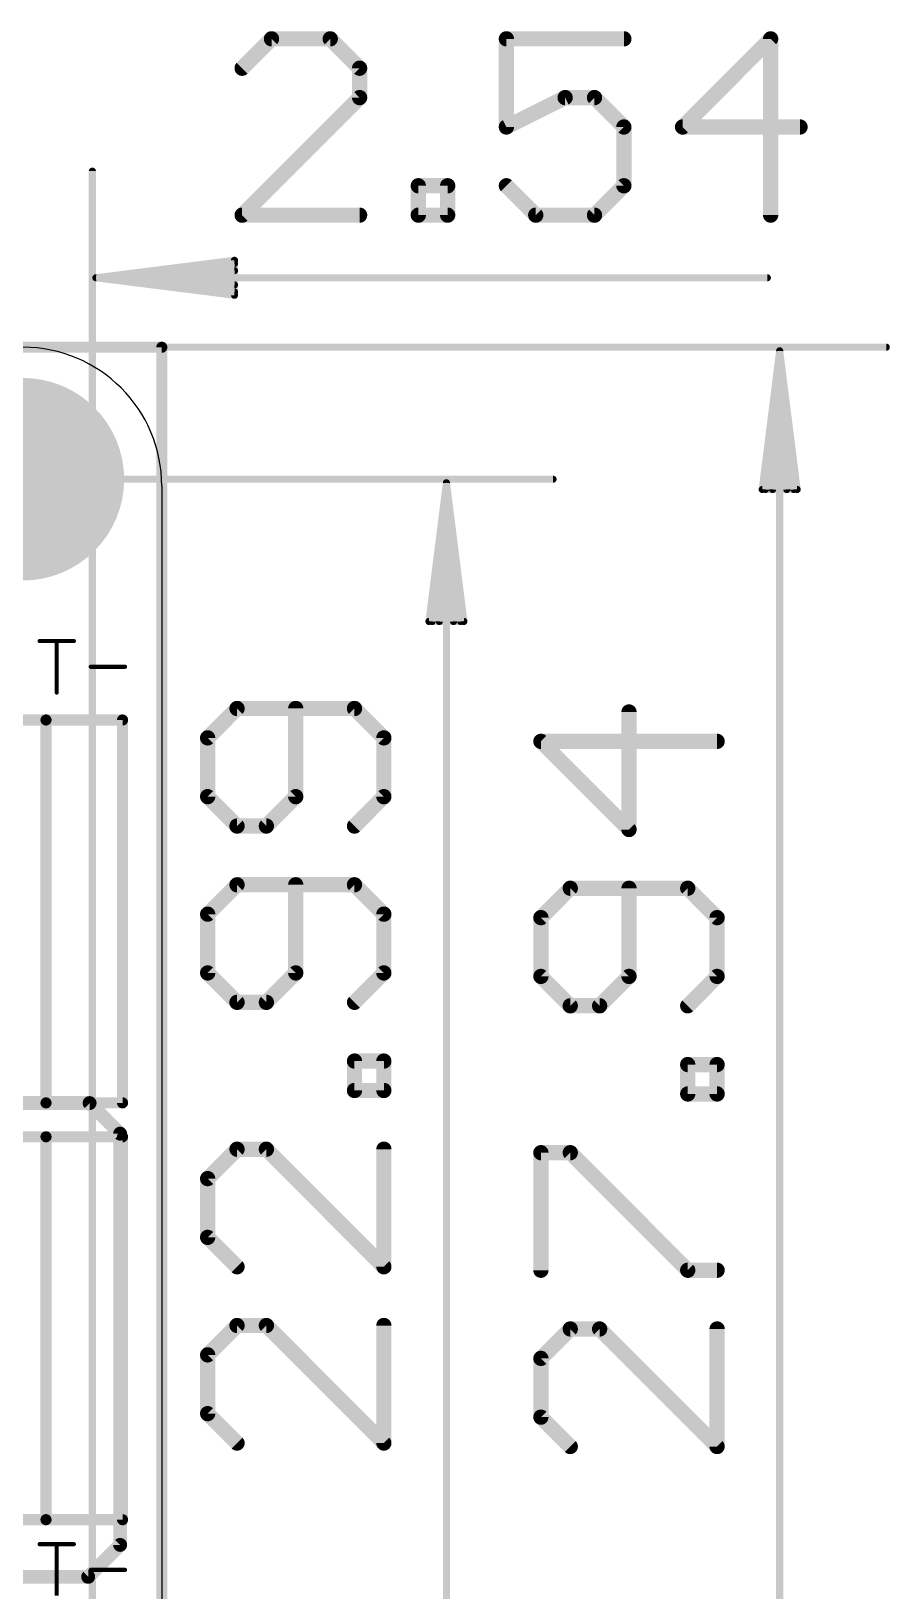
# Model space of a CAD drawing. Extents: x -5.3 to 37.4, y -14.2 to 33.7.
# Drawn here: x 21.74 to 37.45, y 5.21 to 33.72 of the extents above; entities that cross this region are included whole.
import ezdxf

# ---------------------------------------------------------------- set-up
doc = ezdxf.new("R2010")
doc.units = 0
for name, color, linetype in [('1', 12, 'CONTINUOUS'), ('16', 132, 'CONTINUOUS'), ('17', 110, 'CONTINUOUS'), ('20', 53, 'CONTINUOUS'), ('21', 40, 'CONTINUOUS'), ('47', 253, 'CONTINUOUS')]:
    doc.layers.add(name, color=color, linetype=linetype)

# ---------------------------------------------------------------- blocks, each defined once
blk = doc.blocks.new('ROUNDP')
at = {"const_width": 0.5}
blk.add_lwpolyline([(0, -0.25, 1), (0, 0.25, 1), (0, -0.25)], format="xyb", dxfattribs=at)

msp = doc.modelspace()

# ---------------------------------------------------------------- linework, layer by layer
at = {"layer": '1', "const_width": 0.254}
for points in [[(22.8092, 14.1224), (16.0274, 14.1224)], [(23.368, 13.5636), (22.8092, 14.1224)], [(23.368, 6.0452), (23.368, 13.5636)], [(22.7838, 5.461), (23.368, 6.0452)], [(18.923, 5.461), (22.7838, 5.461)]]:
    msp.add_lwpolyline(points, dxfattribs=at)
at = {"layer": '1', "const_width": 0.127}
for points in [[(22.8541, 14.1673, 1), (22.7643, 14.0775)], [(22.8092, 14.0589, 1), (22.8092, 14.1859)], [(23.4315, 13.5636, 1), (23.3045, 13.5636)], [(23.3231, 13.5187, 1), (23.4129, 13.6085)], [(23.3045, 6.0452, 1), (23.4315, 6.0452)], [(23.4129, 6.0003, 1), (23.3231, 6.0901)], [(22.7389, 5.5059, 1), (22.8287, 5.4161)], [(22.7838, 5.3975, 1), (22.7838, 5.5245)]]:
    msp.add_lwpolyline(points, format="xyb", dxfattribs=at)
at = {"layer": '16', "const_width": 0.2032}
for points in [[(0, 27.94), (24.13, 27.94)], [(24.13, 27.94), (24.13, 0)]]:
    msp.add_lwpolyline(points, dxfattribs=at)
at = {"layer": '16', "const_width": 0.1016}
for points in [[(24.1808, 27.94, 1), (24.0792, 27.94)], [(24.13, 27.8892, 1), (24.13, 27.9908)]]:
    msp.add_lwpolyline(points, format="xyb", dxfattribs=at)
at = {"layer": '20'}
msp.add_line((24.13, 25.4), (24.13, 2.54), dxfattribs=at)
msp.add_arc((21.59, 25.4), 2.54, 0, 90, dxfattribs=at)
at = {"layer": '21'}
for points, const_width in [([(21.59, 23.777, 1), (21.59, 27.277, 1), (21.59, 23.777)], 0.2032), ([(21.8947, 22.5878, 1), (21.8947, 22.5497)], 0.0381), ([(22.2272, 22.5687, 1), (22.1891, 22.5687)], 0.0381), ([(22.5217, 22.5497, 1), (22.5217, 22.5878)], 0.0381), ([(22.8302, 22.1175, 1), (22.8302, 22.0794)], 0.0381), ([(23.4572, 22.0794, 1), (23.4572, 22.1175)], 0.0381), ([(22.1891, 21.6281, 1), (22.2272, 21.6281)], 0.0381), ([(22.012, 21.1768, 1), (22.012, 21.0752)], 0.1016), ([(22.0628, 21.126, 1), (21.9612, 21.126)], 0.1016), ([(22.012, 21.0752, 1), (22.012, 21.1768)], 0.1016), ([(23.4628, 21.126, 1), (23.3612, 21.126)], 0.1016), ([(23.412, 21.0752, 1), (23.412, 21.1768)], 0.1016), ([(22.012, 14.1768, 1), (22.012, 14.0752)], 0.1016), ([(21.9612, 14.126, 1), (22.0628, 14.126)], 0.1016), ([(22.012, 14.0752, 1), (22.012, 14.1768)], 0.1016), ([(23.3612, 14.126, 1), (23.4628, 14.126)], 0.1016), ([(23.412, 14.0752, 1), (23.412, 14.1768)], 0.1016), ([(22.012, 13.5568, 1), (22.012, 13.4552)], 0.1016), ([(22.0628, 13.506, 1), (21.9612, 13.506)], 0.1016), ([(22.012, 13.4552, 1), (22.012, 13.5568)], 0.1016), ([(23.4628, 13.506, 1), (23.3612, 13.506)], 0.1016), ([(23.412, 13.4552, 1), (23.412, 13.5568)], 0.1016), ([(22.012, 6.5568, 1), (22.012, 6.4552)], 0.1016), ([(22.012, 6.4552, 1), (22.012, 6.5568)], 0.1016), ([(23.412, 6.4552, 1), (23.412, 6.5568)], 0.1016), ([(21.9612, 6.506, 1), (22.0628, 6.506)], 0.1016), ([(23.3612, 6.506, 1), (23.4628, 6.506)], 0.1016), ([(21.8947, 6.0778, 1), (21.8947, 6.0397)], 0.0381), ([(22.2272, 6.0587, 1), (22.1891, 6.0587)], 0.0381), ([(22.5217, 6.0397, 1), (22.5217, 6.0778)], 0.0381), ([(22.8302, 5.6075, 1), (22.8302, 5.5694)], 0.0381), ([(23.4572, 5.5694, 1), (23.4572, 5.6075)], 0.0381)]:
    msp.add_lwpolyline(points, format="xyb", dxfattribs=dict(at, const_width=const_width))
for points, const_width in [([(21.8947, 22.5687), (22.5217, 22.5687)], 0.0762), ([(22.2082, 21.6281), (22.2082, 22.5687)], 0.0762), ([(22.8302, 22.0984), (23.4572, 22.0984)], 0.0762), ([(22.012, 21.126), (16.412, 21.126)], 0.2032), ([(23.412, 21.126), (22.012, 21.126)], 0.2032), ([(22.012, 14.126), (22.012, 21.126)], 0.2032), ([(23.412, 14.126), (23.412, 21.126)], 0.2032), ([(16.412, 14.126), (22.012, 14.126)], 0.2032), ([(22.012, 14.126), (23.412, 14.126)], 0.2032), ([(22.012, 13.506), (16.412, 13.506)], 0.2032), ([(23.412, 13.506), (22.012, 13.506)], 0.2032), ([(22.012, 6.506), (22.012, 13.506)], 0.2032), ([(23.412, 6.506), (23.412, 13.506)], 0.2032), ([(16.412, 6.506), (22.012, 6.506)], 0.2032), ([(22.012, 6.506), (23.412, 6.506)], 0.2032), ([(21.8947, 6.0587), (22.5217, 6.0587)], 0.0762), ([(22.2082, 5.1181), (22.2082, 6.0587)], 0.0762), ([(22.8302, 5.5884), (23.4572, 5.5884)], 0.0762)]:
    msp.add_lwpolyline(points, dxfattribs=dict(at, const_width=const_width))
at = {"layer": '47'}
for points, const_width in [([(26.1369, 33.5781), (25.5997, 33.0408)], 0.2794), ([(27.2114, 33.5781), (26.1369, 33.5781)], 0.2794), ([(27.7486, 33.0408), (27.2114, 33.5781)], 0.2794), ([(32.5827, 33.5781), (30.4338, 33.5781)], 0.2794), ([(30.4338, 33.5781), (30.4338, 31.9664)], 0.2794), ([(35.2683, 33.5781), (33.6566, 31.9664)], 0.2794), ([(35.2683, 30.3547), (35.2683, 33.5781)], 0.2794), ([(27.7486, 32.5036), (27.7486, 33.0408)], 0.2794), ([(25.5997, 30.3547), (27.7486, 32.5036)], 0.2794), ([(30.4338, 31.9664), (31.5083, 32.5036)], 0.2794), ([(31.5083, 32.5036), (32.0455, 32.5036)], 0.2794), ([(32.0455, 32.5036), (32.5827, 31.9664)], 0.2794), ([(32.5827, 31.9664), (32.5827, 30.8919)], 0.2794), ([(33.6566, 31.9664), (35.8055, 31.9664)], 0.2794), ([(22.86, 2.54), (22.86, 31.16)], 0.13), ([(28.8225, 30.3547), (28.8225, 30.8919)], 0.2794), ([(28.8225, 30.8919), (29.3597, 30.8919)], 0.2794), ([(29.3597, 30.8919), (29.3597, 30.3547)], 0.2794), ([(30.9711, 30.3547), (30.4338, 30.8919)], 0.2794), ([(32.5827, 30.8919), (32.0455, 30.3547)], 0.2794), ([(27.7486, 30.3547), (25.5997, 30.3547)], 0.2794), ([(29.3597, 30.3547), (28.8225, 30.3547)], 0.2794), ([(32.0455, 30.3547), (30.9711, 30.3547)], 0.2794), ([(22.925, 29.21), (25.46, 29.5292)], 0.13), ([(22.925, 29.21), (25.46, 29.47)], 0.13), ([(22.925, 29.21), (25.46, 29.34)], 0.13), ([(25.46, 29.5292), (25.46, 28.8908)], 0.13), ([(22.925, 29.21), (35.2071, 29.21)], 0.13), ([(25.46, 28.8908), (22.925, 29.21)], 0.13), ([(25.46, 29.08), (22.925, 29.21)], 0.13), ([(25.46, 28.95), (22.925, 29.21)], 0.13), ([(11.43, 27.94), (37.383, 27.94)], 0.13), ([(35.433, 27.875), (35.1138, 25.34)], 0.13), ([(35.433, 27.875), (35.173, 25.34)], 0.13), ([(35.433, 27.875), (35.303, 25.34)], 0.13), ([(35.433, 27.875), (35.433, 0.065)], 0.13), ([(35.7522, 25.34), (35.433, 27.875)], 0.13), ([(35.563, 25.34), (35.433, 27.875)], 0.13), ([(35.693, 25.34), (35.433, 27.875)], 0.13), ([(21.59, 25.527), (31.287, 25.527)], 0.13), ([(29.337, 25.462), (29.0178, 22.927)], 0.13), ([(29.337, 25.462), (29.077, 22.927)], 0.13), ([(29.337, 25.462), (29.207, 22.927)], 0.13), ([(29.337, 2.605), (29.337, 25.462)], 0.13), ([(29.6562, 22.927), (29.337, 25.462)], 0.13), ([(29.467, 22.927), (29.337, 25.462)], 0.13), ([(29.597, 22.927), (29.337, 25.462)], 0.13), ([(35.1138, 25.34), (35.7522, 25.34)], 0.13), ([(29.0178, 22.927), (29.6562, 22.927)], 0.13), ([(25.5062, 21.3358), (24.9689, 20.7985)], 0.2794), ([(27.6551, 21.3358), (25.5062, 21.3358)], 0.2794), ([(26.5806, 19.7241), (26.5806, 21.3358)], 0.2794), ([(28.1923, 20.7985), (27.6551, 21.3358)], 0.2794), ([(32.6766, 19.1234), (32.6766, 21.2723)], 0.2794), ([(24.9689, 20.7985), (24.9689, 19.7241)], 0.2794), ([(28.1923, 19.7241), (28.1923, 20.7985)], 0.2794), ([(34.2883, 20.735), (31.0649, 20.735)], 0.2794), ([(31.0649, 20.735), (32.6766, 19.1234)], 0.2794), ([(24.9689, 19.7241), (25.5062, 19.1869)], 0.2794), ([(26.0434, 19.1869), (26.5806, 19.7241)], 0.2794), ([(27.6551, 19.1869), (28.1923, 19.7241)], 0.2794), ([(25.5062, 19.1869), (26.0434, 19.1869)], 0.2794), ([(25.5062, 18.113), (24.9689, 17.5758)], 0.2794), ([(27.6551, 18.113), (25.5062, 18.113)], 0.2794), ([(26.5806, 16.5013), (26.5806, 18.113)], 0.2794), ([(28.1923, 17.5758), (27.6551, 18.113)], 0.2794), ([(31.6022, 18.0495), (31.0649, 17.5123)], 0.2794), ([(33.7511, 18.0495), (31.6022, 18.0495)], 0.2794), ([(32.6766, 16.4378), (32.6766, 18.0495)], 0.2794), ([(34.2883, 17.5123), (33.7511, 18.0495)], 0.2794), ([(24.9689, 17.5758), (24.9689, 16.5013)], 0.2794), ([(28.1923, 16.5013), (28.1923, 17.5758)], 0.2794), ([(31.0649, 17.5123), (31.0649, 16.4378)], 0.2794), ([(34.2883, 16.4378), (34.2883, 17.5123)], 0.2794), ([(24.9689, 16.5013), (25.5062, 15.9641)], 0.2794), ([(26.0434, 15.9641), (26.5806, 16.5013)], 0.2794), ([(27.6551, 15.9641), (28.1923, 16.5013)], 0.2794), ([(31.0649, 16.4378), (31.6022, 15.9006)], 0.2794), ([(32.1394, 15.9006), (32.6766, 16.4378)], 0.2794), ([(33.7511, 15.9006), (34.2883, 16.4378)], 0.2794), ([(25.5062, 15.9641), (26.0434, 15.9641)], 0.2794), ([(31.6022, 15.9006), (32.1394, 15.9006)], 0.2794), ([(27.6551, 14.3527), (27.6551, 14.89)], 0.2794), ([(27.6551, 14.89), (28.1923, 14.89)], 0.2794), ([(28.1923, 14.89), (28.1923, 14.3527)], 0.2794), ([(33.7511, 14.2892), (33.7511, 14.8265)], 0.2794), ([(33.7511, 14.8265), (34.2883, 14.8265)], 0.2794), ([(34.2883, 14.8265), (34.2883, 14.2892)], 0.2794), ([(28.1923, 14.3527), (27.6551, 14.3527)], 0.2794), ([(34.2883, 14.2892), (33.7511, 14.2892)], 0.2794), ([(25.5062, 13.2789), (24.9689, 12.7417)], 0.2794), ([(26.0434, 13.2789), (25.5062, 13.2789)], 0.2794), ([(28.1923, 11.13), (26.0434, 13.2789)], 0.2794), ([(28.1923, 13.2789), (28.1923, 11.13)], 0.2794), ([(31.0649, 11.0665), (31.0649, 13.2154)], 0.2794), ([(31.0649, 13.2154), (31.6022, 13.2154)], 0.2794), ([(31.6022, 13.2154), (33.7511, 11.0665)], 0.2794), ([(24.9689, 12.7417), (24.9689, 11.6672)], 0.2794), ([(24.9689, 11.6672), (25.5062, 11.13)], 0.2794), ([(33.7511, 11.0665), (34.2883, 11.0665)], 0.2794), ([(25.5062, 10.0561), (24.9689, 9.5189)], 0.2794), ([(26.0434, 10.0561), (25.5062, 10.0561)], 0.2794), ([(28.1923, 7.9072), (26.0434, 10.0561)], 0.2794), ([(28.1923, 10.0561), (28.1923, 7.9072)], 0.2794), ([(31.6022, 9.9926), (31.0649, 9.4554)], 0.2794), ([(32.1394, 9.9926), (31.6022, 9.9926)], 0.2794), ([(34.2883, 7.8437), (32.1394, 9.9926)], 0.2794), ([(34.2883, 9.9926), (34.2883, 7.8437)], 0.2794), ([(24.9689, 9.5189), (24.9689, 8.4445)], 0.2794), ([(31.0649, 9.4554), (31.0649, 8.381)], 0.2794), ([(24.9689, 8.4445), (25.5062, 7.9072)], 0.2794), ([(31.0649, 8.381), (31.6022, 7.8437)], 0.2794)]:
    msp.add_lwpolyline(points, dxfattribs=dict(at, const_width=const_width))
for points, const_width in [([(26.1369, 33.6479, 1), (26.1369, 33.5082)], 0.1397), ([(26.1863, 33.5287, 1), (26.0875, 33.6274)], 0.1397), ([(27.2608, 33.6274, 1), (27.162, 33.5287)], 0.1397), ([(27.2114, 33.5082, 1), (27.2114, 33.6479)], 0.1397), ([(30.4338, 33.6479, 1), (30.4338, 33.5082)], 0.1397), ([(30.5037, 33.5781, 1), (30.364, 33.5781)], 0.1397), ([(32.5827, 33.5082, 1), (32.5827, 33.6479)], 0.1397), ([(35.3381, 33.5781, 1), (35.1984, 33.5781)], 0.1397), ([(35.3176, 33.5287, 1), (35.2189, 33.6274)], 0.1397), ([(25.5503, 33.0902, 1), (25.6491, 32.9914)], 0.1397), ([(27.8185, 33.0408, 1), (27.6788, 33.0408)], 0.1397), ([(27.6992, 32.9914, 1), (27.798, 33.0902)], 0.1397), ([(27.6788, 32.5036, 1), (27.8185, 32.5036)], 0.1397), ([(27.798, 32.4542, 1), (27.6992, 32.553)], 0.1397), ([(31.5083, 32.5735, 1), (31.5083, 32.4338)], 0.1397), ([(31.5395, 32.4411, 1), (31.477, 32.5661)], 0.1397), ([(32.0949, 32.553, 1), (31.9961, 32.4542)], 0.1397), ([(32.0455, 32.4338, 1), (32.0455, 32.5735)], 0.1397), ([(30.4026, 32.0289, 1), (30.4651, 31.9039)], 0.1397), ([(30.364, 31.9664, 1), (30.5037, 31.9664)], 0.1397), ([(32.6526, 31.9664, 1), (32.5129, 31.9664)], 0.1397), ([(32.5333, 31.917, 1), (32.6321, 32.0158)], 0.1397), ([(33.6566, 32.0362, 1), (33.6566, 31.8965)], 0.1397), ([(33.6072, 32.0158, 1), (33.706, 31.917)], 0.1397), ([(35.8055, 31.8965, 1), (35.8055, 32.0362)], 0.1397), ([(22.8925, 31.16, 1), (22.8275, 31.16)], 0.065), ([(28.8225, 30.9618, 1), (28.8225, 30.8221)], 0.1397), ([(28.8923, 30.8919, 1), (28.7526, 30.8919)], 0.1397), ([(29.4295, 30.8919, 1), (29.2898, 30.8919)], 0.1397), ([(29.3597, 30.8221, 1), (29.3597, 30.9618)], 0.1397), ([(30.4832, 30.9413, 1), (30.3844, 30.8425)], 0.1397), ([(32.5129, 30.8919, 1), (32.6526, 30.8919)], 0.1397), ([(32.6321, 30.8425, 1), (32.5333, 30.9413)], 0.1397), ([(25.5997, 30.4245, 1), (25.5997, 30.2849)], 0.1397), ([(25.5503, 30.4041, 1), (25.6491, 30.3053)], 0.1397), ([(27.7486, 30.2849, 1), (27.7486, 30.4245)], 0.1397), ([(28.7526, 30.3547, 1), (28.8923, 30.3547)], 0.1397), ([(28.8225, 30.4245, 1), (28.8225, 30.2849)], 0.1397), ([(29.2898, 30.3547, 1), (29.4295, 30.3547)], 0.1397), ([(29.3597, 30.2849, 1), (29.3597, 30.4245)], 0.1397), ([(30.9711, 30.4245, 1), (30.9711, 30.2849)], 0.1397), ([(30.9217, 30.3053, 1), (31.0204, 30.4041)], 0.1397), ([(31.9961, 30.4041, 1), (32.0949, 30.3053)], 0.1397), ([(32.0455, 30.2849, 1), (32.0455, 30.4245)], 0.1397), ([(35.1984, 30.3547, 1), (35.3381, 30.3547)], 0.1397), ([(25.4925, 29.5292, 1), (25.4275, 29.5292)], 0.065), ([(25.4641, 29.497, 1), (25.4559, 29.5615)], 0.065), ([(25.4633, 29.4377, 1), (25.4567, 29.5023)], 0.065), ([(25.4617, 29.3075, 1), (25.4583, 29.3725)], 0.065), ([(22.925, 29.2425, 1), (22.925, 29.1775)], 0.065), ([(22.9291, 29.2422, 1), (22.9209, 29.1778)], 0.065), ([(22.9233, 29.2425, 1), (22.9267, 29.1775)], 0.065), ([(22.9267, 29.2425, 1), (22.9233, 29.1775)], 0.065), ([(22.9283, 29.2423, 1), (22.9217, 29.1777)], 0.065), ([(22.9217, 29.2423, 1), (22.9283, 29.1777)], 0.065), ([(22.9209, 29.2422, 1), (22.9291, 29.1778)], 0.065), ([(25.4583, 29.0475, 1), (25.4617, 29.1125)], 0.065), ([(35.2071, 29.1775, 1), (35.2071, 29.2425)], 0.065), ([(25.4275, 28.8908, 1), (25.4925, 28.8908)], 0.065), ([(25.4559, 28.8585, 1), (25.4641, 28.923)], 0.065), ([(25.4567, 28.9177, 1), (25.4633, 28.9823)], 0.065), ([(37.383, 27.9075, 1), (37.383, 27.9725)], 0.065), ([(35.4655, 27.875, 1), (35.4005, 27.875)], 0.065), ([(35.4652, 27.8791, 1), (35.4008, 27.8709)], 0.065), ([(35.4655, 27.8733, 1), (35.4005, 27.8767)], 0.065), ([(35.4655, 27.8767, 1), (35.4005, 27.8733)], 0.065), ([(35.4653, 27.8783, 1), (35.4007, 27.8717)], 0.065), ([(35.4653, 27.8717, 1), (35.4007, 27.8783)], 0.065), ([(35.4652, 27.8709, 1), (35.4008, 27.8791)], 0.065), ([(29.3695, 25.462, 1), (29.3045, 25.462)], 0.065), ([(29.3692, 25.4661, 1), (29.3048, 25.4579)], 0.065), ([(29.3695, 25.4603, 1), (29.3045, 25.4637)], 0.065), ([(29.3695, 25.4637, 1), (29.3045, 25.4603)], 0.065), ([(29.3693, 25.4653, 1), (29.3047, 25.4587)], 0.065), ([(29.3693, 25.4587, 1), (29.3047, 25.4653)], 0.065), ([(29.3692, 25.4579, 1), (29.3048, 25.4661)], 0.065), ([(31.287, 25.4945, 1), (31.287, 25.5595)], 0.065), ([(35.0815, 25.3441, 1), (35.146, 25.3359)], 0.065), ([(35.1138, 25.3725, 1), (35.1138, 25.3075)], 0.065), ([(35.1407, 25.3433, 1), (35.2053, 25.3367)], 0.065), ([(35.6607, 25.3367, 1), (35.7253, 25.3433)], 0.065), ([(35.72, 25.3359, 1), (35.7845, 25.3441)], 0.065), ([(35.7522, 25.3075, 1), (35.7522, 25.3725)], 0.065), ([(35.2705, 25.3417, 1), (35.3355, 25.3383)], 0.065), ([(35.5305, 25.3383, 1), (35.5955, 25.3417)], 0.065), ([(28.9855, 22.9311, 1), (29.05, 22.9229)], 0.065), ([(29.0178, 22.9595, 1), (29.0178, 22.8945)], 0.065), ([(29.0447, 22.9303, 1), (29.1093, 22.9237)], 0.065), ([(29.1745, 22.9287, 1), (29.2395, 22.9253)], 0.065), ([(29.4345, 22.9253, 1), (29.4995, 22.9287)], 0.065), ([(29.5647, 22.9237, 1), (29.6293, 22.9303)], 0.065), ([(29.624, 22.9229, 1), (29.6885, 22.9311)], 0.065), ([(29.6562, 22.8945, 1), (29.6562, 22.9595)], 0.065), ([(25.5062, 21.4056, 1), (25.5062, 21.2659)], 0.1397), ([(25.5556, 21.2864, 1), (25.4568, 21.3852)], 0.1397), ([(26.6505, 21.3358, 1), (26.5108, 21.3358)], 0.1397), ([(27.7045, 21.3852, 1), (27.6057, 21.2864)], 0.1397), ([(27.6551, 21.2659, 1), (27.6551, 21.4056)], 0.1397), ([(32.7465, 21.2723, 1), (32.6068, 21.2723)], 0.1397), ([(25.0388, 20.7985, 1), (24.8991, 20.7985)], 0.1397), ([(24.9196, 20.8479, 1), (25.0183, 20.7492)], 0.1397), ([(28.2622, 20.7985, 1), (28.1225, 20.7985)], 0.1397), ([(28.1429, 20.7492, 1), (28.2417, 20.8479)], 0.1397), ([(31.0649, 20.8049, 1), (31.0649, 20.6652)], 0.1397), ([(31.1143, 20.7844, 1), (31.0156, 20.6857)], 0.1397), ([(34.2883, 20.6652, 1), (34.2883, 20.8049)], 0.1397), ([(25.0183, 19.7735, 1), (24.9196, 19.6747)], 0.1397), ([(24.8991, 19.7241, 1), (25.0388, 19.7241)], 0.1397), ([(26.5108, 19.7241, 1), (26.6505, 19.7241)], 0.1397), ([(26.63, 19.6747, 1), (26.5312, 19.7735)], 0.1397), ([(28.1225, 19.7241, 1), (28.2622, 19.7241)], 0.1397), ([(28.2417, 19.6747, 1), (28.1429, 19.7735)], 0.1397), ([(25.5062, 19.2567, 1), (25.5062, 19.117)], 0.1397), ([(25.4568, 19.1375, 1), (25.5556, 19.2363)], 0.1397), ([(25.994, 19.2363, 1), (26.0928, 19.1375)], 0.1397), ([(26.0434, 19.117, 1), (26.0434, 19.2567)], 0.1397), ([(27.6057, 19.2363, 1), (27.7045, 19.1375)], 0.1397), ([(32.6068, 19.1234, 1), (32.7465, 19.1234)], 0.1397), ([(32.6272, 19.074, 1), (32.726, 19.1728)], 0.1397), ([(25.5062, 18.1829, 1), (25.5062, 18.0432)], 0.1397), ([(25.5556, 18.0636, 1), (25.4568, 18.1624)], 0.1397), ([(26.6505, 18.113, 1), (26.5108, 18.113)], 0.1397), ([(27.7045, 18.1624, 1), (27.6057, 18.0636)], 0.1397), ([(27.6551, 18.0432, 1), (27.6551, 18.1829)], 0.1397), ([(31.6022, 18.1194, 1), (31.6022, 17.9797)], 0.1397), ([(31.6516, 18.0001, 1), (31.5528, 18.0989)], 0.1397), ([(32.7465, 18.0495, 1), (32.6068, 18.0495)], 0.1397), ([(33.8005, 18.0989, 1), (33.7017, 18.0001)], 0.1397), ([(33.7511, 17.9797, 1), (33.7511, 18.1194)], 0.1397), ([(25.0388, 17.5758, 1), (24.8991, 17.5758)], 0.1397), ([(24.9196, 17.6252, 1), (25.0183, 17.5264)], 0.1397), ([(28.2622, 17.5758, 1), (28.1225, 17.5758)], 0.1397), ([(28.1429, 17.5264, 1), (28.2417, 17.6252)], 0.1397), ([(31.1348, 17.5123, 1), (30.9951, 17.5123)], 0.1397), ([(31.0156, 17.5617, 1), (31.1143, 17.4629)], 0.1397), ([(34.3582, 17.5123, 1), (34.2184, 17.5123)], 0.1397), ([(34.2389, 17.4629, 1), (34.3377, 17.5617)], 0.1397), ([(25.0183, 16.5507, 1), (24.9196, 16.452)], 0.1397), ([(24.8991, 16.5013, 1), (25.0388, 16.5013)], 0.1397), ([(26.5108, 16.5013, 1), (26.6505, 16.5013)], 0.1397), ([(26.63, 16.452, 1), (26.5312, 16.5507)], 0.1397), ([(28.1225, 16.5013, 1), (28.2622, 16.5013)], 0.1397), ([(28.2417, 16.452, 1), (28.1429, 16.5507)], 0.1397), ([(31.1143, 16.4872, 1), (31.0156, 16.3885)], 0.1397), ([(32.726, 16.3885, 1), (32.6272, 16.4872)], 0.1397), ([(34.3377, 16.3885, 1), (34.2389, 16.4872)], 0.1397), ([(30.9951, 16.4378, 1), (31.1348, 16.4378)], 0.1397), ([(32.6068, 16.4378, 1), (32.7465, 16.4378)], 0.1397), ([(34.2184, 16.4378, 1), (34.3582, 16.4378)], 0.1397), ([(25.5062, 16.034, 1), (25.5062, 15.8943)], 0.1397), ([(25.4568, 15.9147, 1), (25.5556, 16.0135)], 0.1397), ([(25.994, 16.0135, 1), (26.0928, 15.9147)], 0.1397), ([(26.0434, 15.8943, 1), (26.0434, 16.034)], 0.1397), ([(27.6057, 16.0135, 1), (27.7045, 15.9147)], 0.1397), ([(31.6022, 15.9705, 1), (31.6022, 15.8308)], 0.1397), ([(31.5528, 15.8512, 1), (31.6516, 15.95)], 0.1397), ([(32.09, 15.95, 1), (32.1888, 15.8512)], 0.1397), ([(32.1394, 15.8308, 1), (32.1394, 15.9705)], 0.1397), ([(33.7017, 15.95, 1), (33.8005, 15.8512)], 0.1397), ([(27.7249, 14.89, 1), (27.5852, 14.89)], 0.1397), ([(27.6551, 14.9598, 1), (27.6551, 14.8201)], 0.1397), ([(28.2622, 14.89, 1), (28.1225, 14.89)], 0.1397), ([(28.1923, 14.8201, 1), (28.1923, 14.9598)], 0.1397), ([(33.8209, 14.8265, 1), (33.6812, 14.8265)], 0.1397), ([(33.7511, 14.8963, 1), (33.7511, 14.7566)], 0.1397), ([(34.3582, 14.8265, 1), (34.2184, 14.8265)], 0.1397), ([(34.2883, 14.7566, 1), (34.2883, 14.8963)], 0.1397), ([(27.6551, 14.4226, 1), (27.6551, 14.2829)], 0.1397), ([(27.5852, 14.3527, 1), (27.7249, 14.3527)], 0.1397), ([(28.1225, 14.3527, 1), (28.2622, 14.3527)], 0.1397), ([(28.1923, 14.2829, 1), (28.1923, 14.4226)], 0.1397), ([(33.6812, 14.2892, 1), (33.8209, 14.2892)], 0.1397), ([(33.7511, 14.3591, 1), (33.7511, 14.2194)], 0.1397), ([(34.2184, 14.2892, 1), (34.3582, 14.2892)], 0.1397), ([(34.2883, 14.2194, 1), (34.2883, 14.3591)], 0.1397), ([(25.5062, 13.3487, 1), (25.5062, 13.209)], 0.1397), ([(25.5556, 13.2295, 1), (25.4568, 13.3283)], 0.1397), ([(26.0928, 13.3283, 1), (25.994, 13.2295)], 0.1397), ([(26.0434, 13.209, 1), (26.0434, 13.3487)], 0.1397), ([(28.2622, 13.2789, 1), (28.1225, 13.2789)], 0.1397), ([(31.0649, 13.2852, 1), (31.0649, 13.1455)], 0.1397), ([(31.1348, 13.2154, 1), (30.9951, 13.2154)], 0.1397), ([(31.6516, 13.2648, 1), (31.5528, 13.166)], 0.1397), ([(31.6022, 13.1455, 1), (31.6022, 13.2852)], 0.1397), ([(25.0388, 12.7417, 1), (24.8991, 12.7417)], 0.1397), ([(24.9196, 12.7911, 1), (25.0183, 12.6923)], 0.1397), ([(25.0183, 11.7166, 1), (24.9196, 11.6178)], 0.1397), ([(24.8991, 11.6672, 1), (25.0388, 11.6672)], 0.1397), ([(25.4568, 11.0806, 1), (25.5556, 11.1794)], 0.1397), ([(28.1225, 11.13, 1), (28.2622, 11.13)], 0.1397), ([(28.1429, 11.0806, 1), (28.2417, 11.1794)], 0.1397), ([(30.9951, 11.0665, 1), (31.1348, 11.0665)], 0.1397), ([(33.7511, 11.1363, 1), (33.7511, 10.9966)], 0.1397), ([(33.7017, 11.0171, 1), (33.8005, 11.1159)], 0.1397), ([(34.2883, 10.9966, 1), (34.2883, 11.1363)], 0.1397), ([(25.5062, 10.126, 1), (25.5062, 9.9863)], 0.1397), ([(25.5556, 10.0067, 1), (25.4568, 10.1055)], 0.1397), ([(26.0928, 10.1055, 1), (25.994, 10.0067)], 0.1397), ([(26.0434, 9.9863, 1), (26.0434, 10.126)], 0.1397), ([(28.2622, 10.0561, 1), (28.1225, 10.0561)], 0.1397), ([(31.6022, 10.0625, 1), (31.6022, 9.9228)], 0.1397), ([(31.6516, 9.9432, 1), (31.5528, 10.042)], 0.1397), ([(32.1888, 10.042, 1), (32.09, 9.9432)], 0.1397), ([(32.1394, 9.9228, 1), (32.1394, 10.0625)], 0.1397), ([(34.3582, 9.9926, 1), (34.2184, 9.9926)], 0.1397), ([(25.0388, 9.5189, 1), (24.8991, 9.5189)], 0.1397), ([(24.9196, 9.5683, 1), (25.0183, 9.4695)], 0.1397), ([(31.1348, 9.4554, 1), (30.9951, 9.4554)], 0.1397), ([(31.0156, 9.5048, 1), (31.1143, 9.406)], 0.1397), ([(25.0183, 8.4939, 1), (24.9196, 8.3951)], 0.1397), ([(24.8991, 8.4445, 1), (25.0388, 8.4445)], 0.1397), ([(31.1143, 8.4304, 1), (31.0156, 8.3316)], 0.1397), ([(30.9951, 8.381, 1), (31.1348, 8.381)], 0.1397), ([(25.4568, 7.8578, 1), (25.5556, 7.9566)], 0.1397), ([(28.1429, 7.8578, 1), (28.2417, 7.9566)], 0.1397), ([(28.1225, 7.9072, 1), (28.2622, 7.9072)], 0.1397), ([(31.5528, 7.7943, 1), (31.6516, 7.8931)], 0.1397), ([(34.2184, 7.8437, 1), (34.3582, 7.8437)], 0.1397), ([(34.2389, 7.7943, 1), (34.3377, 7.8931)], 0.1397)]:
    msp.add_lwpolyline(points, format="xyb", dxfattribs=dict(at, const_width=const_width))

# ---------------------------------------------------------------- block references
at = {"layer": '17', "xscale": 3.516, "yscale": 3.516}
msp.add_blockref('ROUNDP', (21.59, 25.527), dxfattribs=at)
msp.add_blockref('ROUNDP', (21.59, 25.527), dxfattribs=at)

doc.saveas('drawing.dxf')
